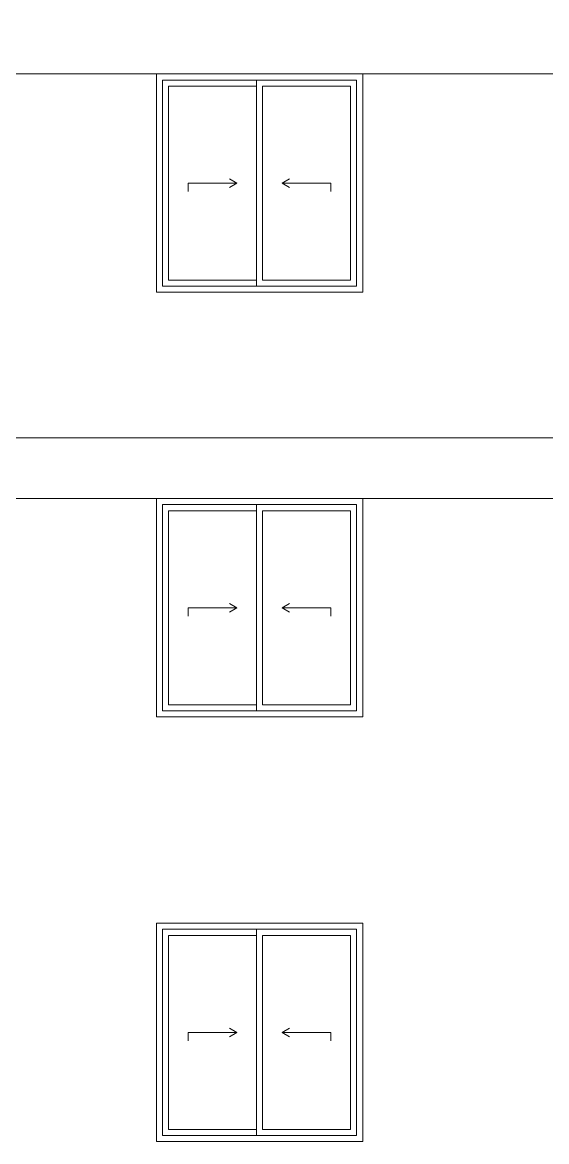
# Model space of a CAD drawing. Header units: millimetres. Extents: x -2171 to 1563, y -1758 to -1505.
# Drawn here: x -167.29 to -162.97, y -1746.58 to -1737.36 of the extents above; entities that cross this region are included whole.
import ezdxf

# ---------------------------------------------------------------- set-up
doc = ezdxf.new("R2010")
doc.units = ezdxf.units.MM
doc.linetypes.add('Wipeout_Contour', pattern=[1000, 0, -1000])
doc.layers.add('Archicad Windows', color=7, linetype='Continuous')
doc.layers.add('Structural - Bearing', color=7, linetype='Continuous')
doc.layers.add('Archicad Windows_Pen_No__3', color=7, linetype='Continuous', lineweight=13)
doc.layers.add('Structural - Bearing_Pen_No__89', color=7, linetype='Continuous', lineweight=13)
doc.layers.add('Archicad Windows_Pen_No__87', color=251, linetype='Continuous', lineweight=9, true_color=0x6a6a6a)
doc.layers.add('Structural - Bearing_Pen_No__87', color=251, linetype='Continuous', lineweight=9, true_color=0x6a6a6a)

# ---------------------------------------------------------------- blocks, each defined once
blk = doc.blocks.new('Section Element_49_1')
at = {"color": 254, "linetype": 'Wipeout_Contour', "lineweight": 0, "ltscale": 62488.446186}
blk.add_wipeout([(-12900, 7970), (-12850, 7970), (-12850, 9670), (-12900, 9670)], dxfattribs=at).dxf.layer = 'Archicad Windows'
at = {"color": 254, "linetype": 'Wipeout_Contour', "lineweight": 0, "ltscale": 59787.922449}
blk.add_wipeout([(-12025, 8020), (-12025, 9620), (-12075, 9620), (-12075, 8020)], dxfattribs=at).dxf.layer = 'Archicad Windows'
at = {"color": 254, "linetype": 'Wipeout_Contour', "lineweight": 0, "ltscale": 57165.107433}
blk.add_wipeout([(-11250, 7970), (-11200, 7970), (-11200, 9670), (-11250, 9670)], dxfattribs=at).dxf.layer = 'Archicad Windows'
at = {"color": 254, "linetype": 'Wipeout_Contour', "lineweight": 0, "ltscale": 92816.757047}
blk.add_wipeout([(-12900, 9720), (-12900, 9670), (-12850, 9670), (-11250, 9670), (-11200, 9670), (-11200, 9720)], dxfattribs=at).dxf.layer = 'Archicad Windows'
at = {"color": 254, "linetype": 'Wipeout_Contour', "lineweight": 0, "ltscale": 62316.356574}
blk.add_wipeout([(-12800, 8020), (-12800, 9620), (-12850, 9620), (-12850, 8020)], dxfattribs=at).dxf.layer = 'Archicad Windows'
at = {"color": 254, "linetype": 'Wipeout_Contour', "lineweight": 0, "ltscale": 57315.37545}
blk.add_wipeout([(-11300, 9620), (-11300, 8020), (-11250, 8020), (-11250, 9620)], dxfattribs=at).dxf.layer = 'Archicad Windows'
at = {"color": 254, "linetype": 'Wipeout_Contour', "lineweight": 0, "ltscale": 86672.938869}
blk.add_wipeout([(-12900, 7970), (-12900, 7920), (-11200, 7920), (-11200, 7970), (-11250, 7970), (-12850, 7970)], dxfattribs=at).dxf.layer = 'Archicad Windows'
at = {"layer": 'Archicad Windows_Pen_No__87', "color": 251, "linetype": 'Continuous', "lineweight": 9, "true_color": 0x6a6a6a}
for p, q in [((-12900, 9720), (-11200, 9720)), ((-12900, 7920), (-12900, 9720)), ((-11200, 9720), (-11200, 7920)), ((-11200, 7920), (-12900, 7920))]:
    blk.add_line(p, q, dxfattribs=at)
at = {"color": 254, "linetype": 'Wipeout_Contour', "lineweight": 0, "ltscale": 90784.555045}
blk.add_wipeout([(-11250, 9670), (-12075, 9670), (-12075, 9620), (-12025, 9620), (-11300, 9620), (-11250, 9620)], dxfattribs=at).dxf.layer = 'Archicad Windows'
at = {"color": 254, "linetype": 'Wipeout_Contour', "lineweight": 0, "ltscale": 84878.337032}
blk.add_wipeout([(-12075, 7970), (-11250, 7970), (-11250, 8020), (-11300, 8020), (-12025, 8020), (-12075, 8020)], dxfattribs=at).dxf.layer = 'Archicad Windows'
at = {"layer": 'Archicad Windows_Pen_No__3', "color": 7, "linetype": 'Continuous', "lineweight": 13}
for p, q in [((-11250, 9670), (-11250, 9620)), ((-11250, 9620), (-11250, 8020)), ((-11250, 8020), (-11250, 7970))]:
    blk.add_line(p, q, dxfattribs=at)
at = {"color": 254, "linetype": 'Wipeout_Contour', "lineweight": 0, "ltscale": 79053.722803}
blk.add_wipeout([(-12850, 9620), (-12800, 9620), (-12075, 9620), (-12075, 9670), (-12850, 9670)], dxfattribs=at).dxf.layer = 'Archicad Windows'
at = {"color": 254, "linetype": 'Wipeout_Contour', "lineweight": 0, "ltscale": 58550.71189}
blk.add_wipeout([(-11300, 8020), (-11300, 9620), (-12025, 9620), (-12025, 8020)], dxfattribs=at).dxf.layer = 'Archicad Windows'
at = {"color": 254, "linetype": 'Wipeout_Contour', "lineweight": 0, "ltscale": 74337.001845}
blk.add_wipeout([(-12800, 8020), (-12850, 8020), (-12850, 7970), (-12075, 7970), (-12075, 8020)], dxfattribs=at).dxf.layer = 'Archicad Windows'
at = {"layer": 'Archicad Windows_Pen_No__3', "color": 7, "linetype": 'Continuous', "lineweight": 13}
for p, q in [((-12850, 9670), (-12850, 7970)), ((-12075, 9670), (-12850, 9670)), ((-12075, 9670), (-11250, 9670)), ((-12025, 9620), (-12025, 8020)), ((-11300, 9620), (-12025, 9620)), ((-11300, 8020), (-11300, 9620)), ((-11862.5, 8820), (-11801.9, 8855)), ((-11462.5, 8820), (-11862.5, 8820)), ((-11862.5, 8820), (-11801.9, 8785)), ((-11462.5, 8820), (-11462.5, 8750)), ((-12850, 7970), (-12075, 7970)), ((-11250, 7970), (-12075, 7970)), ((-12025, 8020), (-11300, 8020))]:
    blk.add_line(p, q, dxfattribs=at)
at = {"color": 254, "linetype": 'Wipeout_Contour', "lineweight": 0, "ltscale": 61051.313917}
blk.add_wipeout([(-12075, 8020), (-12075, 9620), (-12800, 9620), (-12800, 8020)], dxfattribs=at).dxf.layer = 'Archicad Windows'
at = {"layer": 'Archicad Windows_Pen_No__3', "color": 7, "linetype": 'Continuous', "lineweight": 13}
for p, q in [((-12800, 9620), (-12800, 8020)), ((-12075, 9620), (-12800, 9620)), ((-12075, 9620), (-12075, 9670)), ((-12075, 8020), (-12075, 9620)), ((-12637.5, 8820), (-12237.5, 8820)), ((-12637.5, 8820), (-12637.5, 8750)), ((-12237.5, 8820), (-12298.1, 8855)), ((-12237.5, 8820), (-12298.1, 8785)), ((-12800, 8020), (-12075, 8020)), ((-12075, 7970), (-12075, 8020))]:
    blk.add_line(p, q, dxfattribs=at)
blk = doc.blocks.new('Section Element_91_1')
at = {"color": 254, "linetype": 'Wipeout_Contour', "lineweight": 0, "ltscale": 71321.958734}
blk.add_wipeout([(-12900, 11470), (-12850, 11470), (-12850, 13170), (-12900, 13170)], dxfattribs=at).dxf.layer = 'Archicad Windows'
at = {"color": 254, "linetype": 'Wipeout_Contour', "lineweight": 0, "ltscale": 68969.433035}
blk.add_wipeout([(-12025, 11520), (-12025, 13120), (-12075, 13120), (-12075, 11520)], dxfattribs=at).dxf.layer = 'Archicad Windows'
at = {"color": 254, "linetype": 'Wipeout_Contour', "lineweight": 0, "ltscale": 66706.763528}
blk.add_wipeout([(-11250, 11470), (-11200, 11470), (-11200, 13170), (-11250, 13170)], dxfattribs=at).dxf.layer = 'Archicad Windows'
at = {"color": 254, "linetype": 'Wipeout_Contour', "lineweight": 0, "ltscale": 107241.641499}
blk.add_wipeout([(-12900, 13220), (-12900, 13170), (-12850, 13170), (-11250, 13170), (-11200, 13170), (-11200, 13220)], dxfattribs=at).dxf.layer = 'Archicad Windows'
at = {"color": 254, "linetype": 'Wipeout_Contour', "lineweight": 0, "ltscale": 71172.684916}
blk.add_wipeout([(-12800, 11520), (-12800, 13120), (-12850, 13120), (-12850, 11520)], dxfattribs=at).dxf.layer = 'Archicad Windows'
at = {"color": 254, "linetype": 'Wipeout_Contour', "lineweight": 0, "ltscale": 66837.220825}
blk.add_wipeout([(-11300, 13120), (-11300, 11520), (-11250, 11520), (-11250, 13120)], dxfattribs=at).dxf.layer = 'Archicad Windows'
at = {"color": 254, "linetype": 'Wipeout_Contour', "lineweight": 0, "ltscale": 99808.686774}
blk.add_wipeout([(-12900, 11470), (-12900, 11420), (-11200, 11420), (-11200, 11470), (-11250, 11470), (-12850, 11470)], dxfattribs=at).dxf.layer = 'Archicad Windows'
at = {"layer": 'Archicad Windows_Pen_No__87', "color": 251, "linetype": 'Continuous', "lineweight": 9, "true_color": 0x6a6a6a}
for p, q in [((-12900, 11420), (-12900, 13220)), ((-11200, 13220), (-11200, 11420)), ((-11200, 11420), (-12900, 11420))]:
    blk.add_line(p, q, dxfattribs=at)
at = {"color": 254, "linetype": 'Wipeout_Contour', "lineweight": 0, "ltscale": 105414.013761}
blk.add_wipeout([(-11250, 13170), (-12075, 13170), (-12075, 13120), (-12025, 13120), (-11300, 13120), (-11250, 13120)], dxfattribs=at).dxf.layer = 'Archicad Windows'
at = {"color": 254, "linetype": 'Wipeout_Contour', "lineweight": 0, "ltscale": 98301.604126}
blk.add_wipeout([(-12075, 11470), (-11250, 11470), (-11250, 11520), (-11300, 11520), (-12025, 11520), (-12075, 11520)], dxfattribs=at).dxf.layer = 'Archicad Windows'
at = {"layer": 'Archicad Windows_Pen_No__3', "color": 7, "linetype": 'Continuous', "lineweight": 13}
for p, q in [((-11250, 13170), (-11250, 13120)), ((-11250, 13120), (-11250, 11520)), ((-11250, 11520), (-11250, 11470))]:
    blk.add_line(p, q, dxfattribs=at)
at = {"color": 254, "linetype": 'Wipeout_Contour', "lineweight": 0, "ltscale": 90792.401697}
blk.add_wipeout([(-12850, 13120), (-12800, 13120), (-12075, 13120), (-12075, 13170), (-12850, 13170)], dxfattribs=at).dxf.layer = 'Archicad Windows'
at = {"color": 254, "linetype": 'Wipeout_Contour', "lineweight": 0, "ltscale": 67902.146091}
blk.add_wipeout([(-11300, 11520), (-11300, 13120), (-12025, 13120), (-12025, 11520)], dxfattribs=at).dxf.layer = 'Archicad Windows'
at = {"color": 254, "linetype": 'Wipeout_Contour', "lineweight": 0, "ltscale": 85046.13733}
blk.add_wipeout([(-12800, 11520), (-12850, 11520), (-12850, 11470), (-12075, 11470), (-12075, 11520)], dxfattribs=at).dxf.layer = 'Archicad Windows'
at = {"layer": 'Archicad Windows_Pen_No__3', "color": 7, "linetype": 'Continuous', "lineweight": 13}
for p, q in [((-12850, 13170), (-12850, 11470)), ((-12075, 13170), (-12850, 13170)), ((-12075, 13170), (-11250, 13170)), ((-12025, 13120), (-12025, 11520)), ((-11300, 13120), (-12025, 13120)), ((-11300, 11520), (-11300, 13120)), ((-11862.5, 12320), (-11801.9, 12355)), ((-11462.5, 12320), (-11862.5, 12320)), ((-11862.5, 12320), (-11801.9, 12285)), ((-11462.5, 12320), (-11462.5, 12250)), ((-12850, 11470), (-12075, 11470)), ((-11250, 11470), (-12075, 11470)), ((-12025, 11520), (-11300, 11520))]:
    blk.add_line(p, q, dxfattribs=at)
at = {"color": 254, "linetype": 'Wipeout_Contour', "lineweight": 0, "ltscale": 70069.985617}
blk.add_wipeout([(-12075, 11520), (-12075, 13120), (-12800, 13120), (-12800, 11520)], dxfattribs=at).dxf.layer = 'Archicad Windows'
at = {"layer": 'Archicad Windows_Pen_No__3', "color": 7, "linetype": 'Continuous', "lineweight": 13}
for p, q in [((-12800, 13120), (-12800, 11520)), ((-12075, 13120), (-12800, 13120)), ((-12075, 13120), (-12075, 13170)), ((-12075, 11520), (-12075, 13120)), ((-12637.5, 12320), (-12237.5, 12320)), ((-12637.5, 12320), (-12637.5, 12250)), ((-12237.5, 12320), (-12298.1, 12355)), ((-12237.5, 12320), (-12298.1, 12285)), ((-12800, 11520), (-12075, 11520)), ((-12075, 11470), (-12075, 11520))]:
    blk.add_line(p, q, dxfattribs=at)
blk = doc.blocks.new('Section Element_107_1')
at = {"color": 254, "linetype": 'Wipeout_Contour', "lineweight": 0, "ltscale": 81616.37448}
blk.add_wipeout([(-12900, 14970), (-12850, 14970), (-12850, 16670), (-12900, 16670)], dxfattribs=at).dxf.layer = 'Archicad Windows'
at = {"color": 254, "linetype": 'Wipeout_Contour', "lineweight": 0, "ltscale": 79569.938896}
blk.add_wipeout([(-12025, 15020), (-12025, 16620), (-12075, 16620), (-12075, 15020)], dxfattribs=at).dxf.layer = 'Archicad Windows'
at = {"color": 254, "linetype": 'Wipeout_Contour', "lineweight": 0, "ltscale": 77616.094498}
blk.add_wipeout([(-11250, 14970), (-11200, 14970), (-11200, 16670), (-11250, 16670)], dxfattribs=at).dxf.layer = 'Archicad Windows'
at = {"color": 254, "linetype": 'Wipeout_Contour', "lineweight": 0, "ltscale": 123562.005606}
blk.add_wipeout([(-12900, 16720), (-12900, 16670), (-12850, 16670), (-11250, 16670), (-11200, 16670), (-11200, 16720)], dxfattribs=at).dxf.layer = 'Archicad Windows'
at = {"color": 254, "linetype": 'Wipeout_Contour', "lineweight": 0, "ltscale": 81486.969196}
blk.add_wipeout([(-12800, 15020), (-12800, 16620), (-12850, 16620), (-12850, 15020)], dxfattribs=at).dxf.layer = 'Archicad Windows'
at = {"color": 254, "linetype": 'Wipeout_Contour', "lineweight": 0, "ltscale": 77729.241312}
blk.add_wipeout([(-11300, 16620), (-11300, 15020), (-11250, 15020), (-11250, 16620)], dxfattribs=at).dxf.layer = 'Archicad Windows'
at = {"color": 254, "linetype": 'Wipeout_Contour', "lineweight": 0, "ltscale": 115292.417901}
blk.add_wipeout([(-12900, 14970), (-12900, 14920), (-11200, 14920), (-11200, 14970), (-11250, 14970), (-12850, 14970)], dxfattribs=at).dxf.layer = 'Archicad Windows'
at = {"layer": 'Archicad Windows_Pen_No__87', "color": 251, "linetype": 'Continuous', "lineweight": 9, "true_color": 0x6a6a6a}
for p, q in [((-12900, 14920), (-12900, 16720)), ((-11200, 16720), (-11200, 14920)), ((-11200, 14920), (-12900, 14920))]:
    blk.add_line(p, q, dxfattribs=at)
at = {"color": 254, "linetype": 'Wipeout_Contour', "lineweight": 0, "ltscale": 121918.574205}
blk.add_wipeout([(-11250, 16670), (-12075, 16670), (-12075, 16620), (-12025, 16620), (-11300, 16620), (-11250, 16620)], dxfattribs=at).dxf.layer = 'Archicad Windows'
at = {"color": 254, "linetype": 'Wipeout_Contour', "lineweight": 0, "ltscale": 114034.297202}
blk.add_wipeout([(-12075, 14970), (-11250, 14970), (-11250, 15020), (-11300, 15020), (-12025, 15020), (-12075, 15020)], dxfattribs=at).dxf.layer = 'Archicad Windows'
at = {"layer": 'Archicad Windows_Pen_No__3', "color": 7, "linetype": 'Continuous', "lineweight": 13}
for p, q in [((-11250, 16670), (-11250, 16620)), ((-11250, 16620), (-11250, 15020)), ((-11250, 15020), (-11250, 14970))]:
    blk.add_line(p, q, dxfattribs=at)
at = {"color": 254, "linetype": 'Wipeout_Contour', "lineweight": 0, "ltscale": 104160.376449}
blk.add_wipeout([(-12850, 16620), (-12800, 16620), (-12075, 16620), (-12075, 16670), (-12850, 16670)], dxfattribs=at).dxf.layer = 'Archicad Windows'
at = {"color": 254, "linetype": 'Wipeout_Contour', "lineweight": 0, "ltscale": 78648.33127}
blk.add_wipeout([(-11300, 15020), (-11300, 16620), (-12025, 16620), (-12025, 15020)], dxfattribs=at).dxf.layer = 'Archicad Windows'
at = {"color": 254, "linetype": 'Wipeout_Contour', "lineweight": 0, "ltscale": 97734.67503}
blk.add_wipeout([(-12800, 15020), (-12850, 15020), (-12850, 14970), (-12075, 14970), (-12075, 15020)], dxfattribs=at).dxf.layer = 'Archicad Windows'
at = {"layer": 'Archicad Windows_Pen_No__3', "color": 7, "linetype": 'Continuous', "lineweight": 13}
for p, q in [((-12850, 16670), (-12850, 14970)), ((-12075, 16670), (-12850, 16670)), ((-12075, 16670), (-11250, 16670)), ((-12025, 16620), (-12025, 15020)), ((-11300, 16620), (-12025, 16620)), ((-11300, 15020), (-11300, 16620)), ((-11862.5, 15820), (-11801.9, 15855)), ((-11462.5, 15820), (-11862.5, 15820)), ((-11862.5, 15820), (-11801.9, 15785)), ((-11462.5, 15820), (-11462.5, 15750)), ((-12850, 14970), (-12075, 14970)), ((-11250, 14970), (-12075, 14970)), ((-12025, 15020), (-11300, 15020))]:
    blk.add_line(p, q, dxfattribs=at)
at = {"color": 254, "linetype": 'Wipeout_Contour', "lineweight": 0, "ltscale": 80527.282455}
blk.add_wipeout([(-12075, 15020), (-12075, 16620), (-12800, 16620), (-12800, 15020)], dxfattribs=at).dxf.layer = 'Archicad Windows'
at = {"layer": 'Archicad Windows_Pen_No__3', "color": 7, "linetype": 'Continuous', "lineweight": 13}
for p, q in [((-12800, 16620), (-12800, 15020)), ((-12075, 16620), (-12800, 16620)), ((-12075, 16620), (-12075, 16670)), ((-12075, 15020), (-12075, 16620)), ((-12637.5, 15820), (-12237.5, 15820)), ((-12637.5, 15820), (-12637.5, 15750)), ((-12237.5, 15820), (-12298.1, 15855)), ((-12237.5, 15820), (-12298.1, 15785)), ((-12800, 15020), (-12075, 15020)), ((-12075, 14970), (-12075, 15020))]:
    blk.add_line(p, q, dxfattribs=at)
blk = doc.blocks.new('Section Element_237_1')
at = {"color": 254, "linetype": 'Wipeout_Contour', "lineweight": 0, "ltscale": 92983.041944}
blk.add_wipeout([(-21258.8, 16820), (-9250, 16820), (-9250, 17070), (-21258.8, 17070)], dxfattribs=at).dxf.layer = 'Structural - Bearing'
blk = doc.blocks.new('Section Element_238_1')
at = {"color": 254, "linetype": 'Wipeout_Contour', "lineweight": 0, "ltscale": 89118.646734}
blk.add_wipeout([(-18301.8, 17070), (-9250, 17070), (-9250, 17220), (-18301.8, 17220)], dxfattribs=at).dxf.layer = 'Structural - Bearing'
blk = doc.blocks.new('Section Element_239_1')
at = {"color": 254, "linetype": 'Wipeout_Contour', "lineweight": 0, "ltscale": 82947.481794}
blk.add_wipeout([(-21258.8, 13320), (-9250, 13320), (-9250, 13570), (-21258.8, 13570)], dxfattribs=at).dxf.layer = 'Structural - Bearing'
blk = doc.blocks.new('Section Element_396_1')
at = {"color": 254, "linetype": 'Wipeout_Contour', "lineweight": 0, "ltscale": 83492.250396}
blk.add_wipeout([(-21258.8, 13720), (-21258.8, 13570), (-9250, 13570), (-9250, 13720)], dxfattribs=at).dxf.layer = 'Structural - Bearing'
at = {"layer": 'Structural - Bearing_Pen_No__89', "color": 7, "linetype": 'Continuous', "lineweight": 13}
blk.add_line((-21258.8, 13720), (-9250, 13720), dxfattribs=at)
blk = doc.blocks.new('Section Element_418_1')
at = {"color": 254, "linetype": 'Wipeout_Contour', "lineweight": 0, "ltscale": 82645.382986}
blk.add_wipeout([(-21258.8, 13320), (-21258.8, 13220), (-9400, 13220), (-9400, 13320)], dxfattribs=at).dxf.layer = 'Structural - Bearing'
at = {"layer": 'Structural - Bearing_Pen_No__87', "color": 251, "linetype": 'Continuous', "lineweight": 9, "true_color": 0x6a6a6a}
blk.add_line((-21258.8, 13220), (-9400, 13220), dxfattribs=at)
blk = doc.blocks.new('Section Element_424_1')
at = {"color": 254, "linetype": 'Wipeout_Contour', "lineweight": 0, "ltscale": 92604.074469}
blk.add_wipeout([(-21258.8, 16720), (-9400, 16720), (-9400, 16820), (-21258.8, 16820)], dxfattribs=at).dxf.layer = 'Structural - Bearing'
at = {"layer": 'Structural - Bearing_Pen_No__87', "color": 251, "linetype": 'Continuous', "lineweight": 9, "true_color": 0x6a6a6a}
blk.add_line((-21258.8, 16720), (-9400, 16720), dxfattribs=at)

msp = doc.modelspace()

# ---------------------------------------------------------------- block references
at = {"layer": 'Archicad Windows', "lineweight": 0, "xscale": 0.001, "yscale": 0.001, "zscale": 0.001}
for name in ['Section Element_107_1', 'Section Element_91_1', 'Section Element_49_1']:
    msp.add_blockref(name, (-153.2853, -1754.5041), dxfattribs=at)
at = {"layer": 'Structural - Bearing', "lineweight": 0, "xscale": 0.001, "yscale": 0.001, "zscale": 0.001}
for name in ['Section Element_237_1', 'Section Element_239_1']:
    msp.add_blockref(name, (-153.2853, -1754.5041), dxfattribs=at)

# ---------------------------------------------------------------- next in the draw order: block references
for name in ['Section Element_238_1', 'Section Element_424_1', 'Section Element_396_1', 'Section Element_418_1']:
    msp.add_blockref(name, (-153.2853, -1754.5041), dxfattribs=at)

doc.saveas('drawing.dxf')
